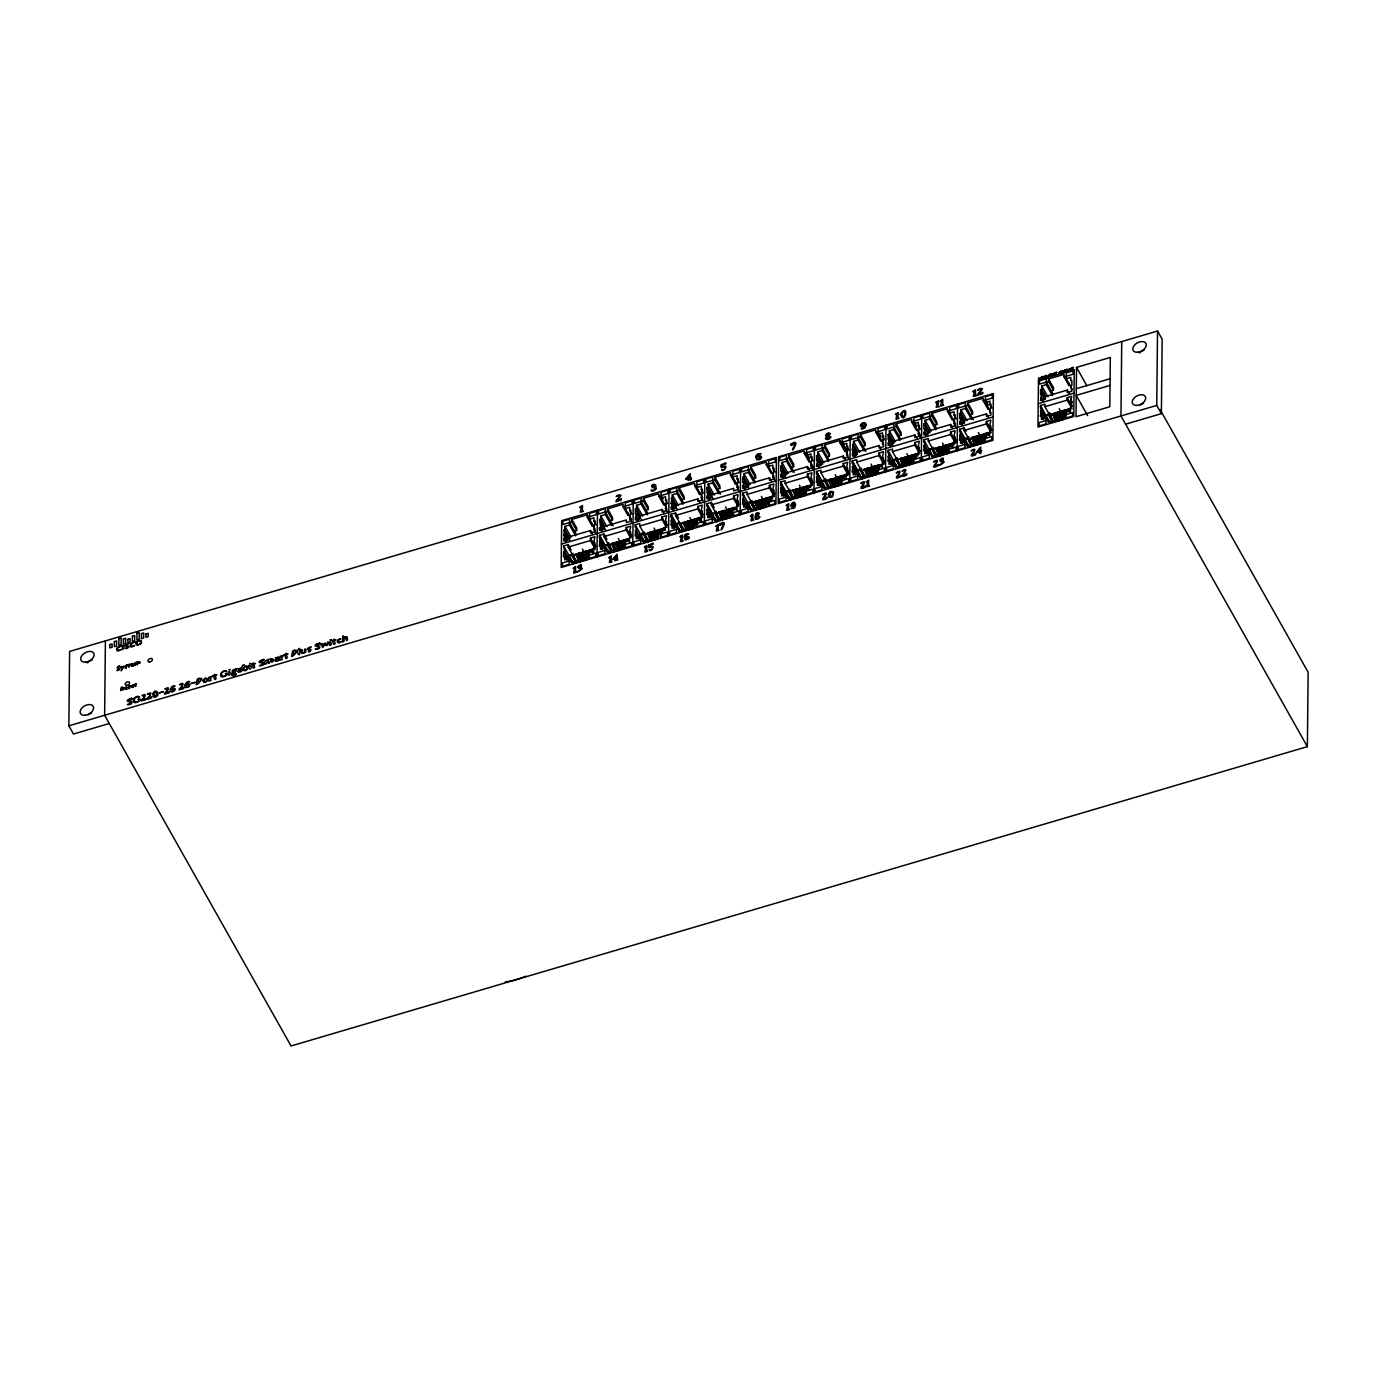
<?xml version="1.0" encoding="UTF-8"?>
<svg xmlns="http://www.w3.org/2000/svg" width="1377" height="1377" viewBox="0 0 1377 1377"><rect width="100%" height="100%" fill="white"/><g stroke="black" fill="none" stroke-linecap="round" stroke-linejoin="round"><path stroke-width="1.5" d="M574.45 531.212L576.688 530.558L571.799 521.883L571.816 519.37L587.308 514.809L590.251 520.024M576.688 530.558L576.722 528.045L571.816 519.37M594.623 528.2L589.511 519.146L589.563 513.294L596.327 511.315L596.293 514.654L587.273 517.322L592.179 525.997L594.434 525.325M602.988 544.173L599.443 537.891L600.561 537.564L599.356 546.256L600.475 545.912L600.441 549.268L604.951 547.926L604.899 553.778L598.134 555.774L598.169 552.435L607.188 549.767L609.15 553.244M610.235 520.678L612.49 520.024L607.584 511.332L607.601 508.836L623.092 504.275L623.058 506.77L627.964 515.463L630.218 514.791M612.49 520.024L612.507 517.511L607.601 508.836M631.423 519.473L625.296 508.612L625.347 502.76L632.112 500.763L632.077 504.102L623.058 506.77M646.415 537.667L639.737 526.031L639.754 523.518L635.245 524.844L635.227 527.357L636.346 527.012L635.141 535.705L636.26 535.378L636.226 538.717L640.735 537.391L640.684 543.244L633.919 545.24L633.954 541.884L642.973 539.233L644.935 542.693M646.02 510.127L648.274 509.473L643.369 500.798L643.386 498.285L658.877 493.723L658.86 496.236L663.748 504.929L666.003 504.24M648.274 509.473L648.292 506.977L643.386 498.285M666.193 507.115L661.08 498.061L661.149 492.226L667.897 490.229L667.862 493.568L658.86 496.236M681.804 499.593L684.059 498.939L679.154 490.264L679.171 487.751L694.679 483.189L694.645 485.702L699.533 494.377L701.788 493.706M684.059 498.939L684.076 496.443L679.171 487.751M701.977 496.581L696.865 487.527L696.934 481.675L703.699 479.695L703.647 483.034L694.645 485.702M714.267 507.648L711.324 502.433L706.814 503.758L706.797 506.271L707.916 505.944L706.711 514.637L707.83 514.292L707.795 517.649L712.305 516.306L712.253 522.158L705.489 524.155L705.523 520.816L714.543 518.148L714.508 520.661L729.999 516.1L730.017 513.587L739.036 510.936L739.001 514.292L732.237 516.272L732.306 510.419L736.815 509.094L736.85 505.755L737.986 505.428L738.038 500.402L736.902 500.746L738.898 504.275M717.589 489.059L719.844 488.405L714.938 479.712L714.956 477.217L730.464 472.655L730.43 475.151L735.318 483.843L737.573 483.172M719.844 488.405L719.861 485.892L714.956 477.217M738.778 487.854L732.65 476.993L732.719 471.141L739.483 469.144L739.449 472.5L730.43 475.151M755.715 509.473L747.091 494.412L747.109 491.899L742.599 493.224L742.582 495.737L743.7 495.393L742.496 504.085L743.614 503.758L743.58 507.097L748.09 505.772L748.038 511.624L741.274 513.621L741.308 510.265L750.327 507.614L750.293 510.11L765.784 505.548L765.801 503.053L774.821 500.402L774.786 503.741L768.022 505.738L768.091 499.885L772.6 498.56L772.635 495.221L773.771 494.877L773.822 489.868L772.686 490.195L774.683 493.741M753.374 478.525L755.629 477.853L750.723 469.178L750.758 466.665L766.249 462.104L766.214 464.617L771.103 473.309L773.358 472.638M755.629 477.853L755.646 475.358L750.758 466.665M773.547 475.495L768.452 466.459L768.504 460.607L775.268 458.61L775.234 461.949L766.214 464.617M792.945 498.56L788.436 490.556L785.045 492.398L780.621 484.532L781.74 484.205L780.535 492.88L781.654 492.553L781.62 495.892L786.129 494.567L786.078 500.419L779.313 502.416L779.348 499.076L788.367 496.408L790.329 499.885M791.414 467.319L793.668 466.665L788.763 457.973L788.797 455.477L804.288 450.899L804.254 453.412L809.142 462.104M793.668 466.665L793.686 464.152L788.797 455.477M813.618 467.922L806.492 455.253L806.543 449.401L813.308 447.405L813.273 450.744L804.254 453.412M846.511 468.455L847.698 462.276L843.189 463.601L848.094 472.277L848.06 474.79L825.804 481.348L820.916 472.655L820.933 470.159L816.441 471.485L816.406 473.998L817.525 473.654L816.32 482.346L817.439 482.019L817.404 485.358L821.914 484.033L821.862 489.885L815.098 491.882L815.132 488.525L824.152 485.857L824.117 488.37L839.609 483.809L839.626 481.313L848.645 478.662L848.611 482.002L841.846 483.998L841.915 478.146L846.425 476.821L846.459 473.464L847.595 473.137L847.647 468.128L846.511 468.455L848.507 472.001M827.198 456.768L829.453 456.114L824.548 447.439L824.582 444.926L840.073 440.365L842.035 443.842M829.453 456.114L829.47 453.618L824.582 444.926M847.371 453.756L842.276 444.702L842.328 438.867L849.093 436.87L849.058 440.21L840.039 442.878L844.927 451.553L847.182 450.881M883.845 464.256L861.589 470.814L856.701 462.121L856.735 459.608L852.225 460.951L852.191 463.447L853.327 463.12L852.105 471.812L853.224 471.485L853.189 474.824L857.699 473.499L857.647 479.334L850.883 481.33L850.917 477.991L859.937 475.323L861.899 478.8M862.983 446.234L865.238 445.58L860.35 436.888L860.367 434.392L875.858 429.831L875.824 432.344L880.712 441.019L882.967 440.347M865.238 445.58L865.255 443.067L860.367 434.392M883.156 443.222L878.061 434.168L878.113 428.316L884.877 426.336L884.843 429.676L875.824 432.344M898.217 461.519L892.485 451.587L892.52 449.074L888.01 450.399L887.976 452.913L889.112 452.585L887.89 461.278L889.026 460.934L888.974 464.29L893.484 462.947L893.432 468.8L886.668 470.796L886.702 467.457L895.721 464.789L897.684 468.266M898.768 435.7L901.023 435.046L896.134 426.354L896.152 423.858L911.643 419.279L911.608 421.792L916.497 430.485M897.081 413.634L895.997 419.245L899.061 418.333L898.045 418.298L898.131 412.498L895.377 414.546L897.064 413.651M901.023 435.046L901.04 432.533L896.152 423.858M920.989 436.302L913.846 423.634L913.898 417.782L920.662 415.785L920.628 419.124L911.608 421.792M934.553 425.149L936.808 424.495L931.919 415.82L931.936 413.307L947.428 408.745L947.393 411.258L952.282 419.951L954.536 419.262M936.808 424.495L936.825 421.999L931.936 413.307M937.341 401.791L936.24 407.385L939.303 406.49L938.305 406.439L938.391 400.638L935.62 402.704L937.307 401.791M954.726 422.137L949.631 413.083L949.682 407.248L956.447 405.251L956.413 408.59L947.393 411.258M966.034 431.466L964.089 428.006L959.58 429.331L959.545 431.827L960.681 431.5L959.459 440.192L960.595 439.865L960.561 443.205L965.07 441.879L965.002 447.732L958.237 449.711L958.289 446.372L967.291 443.704L969.253 447.181M970.337 414.615L972.592 413.961L967.704 405.286L967.721 402.772L983.212 398.211L983.178 400.724L988.084 409.399L990.321 408.728M972.592 413.961L972.61 411.448L967.721 402.772M990.511 411.603L985.416 402.549L985.467 396.696L992.232 394.717L992.197 398.056L983.178 400.724M1051.219 390.793L1053.474 390.139L1048.568 381.463L1048.586 378.95L1064.077 374.389L1064.042 376.902L1068.948 385.577L1068.982 383.081M1053.474 390.139L1053.491 387.643L1048.586 378.95M1072.408 389.588L1066.28 378.727L1066.332 372.892L1073.096 370.895L1073.062 374.234L1064.042 376.902M109.265 723.51L73.48 734.044L68.85 725.817L69.625 651.424L1157.523 331.031L1162.154 339.258L1161.379 413.651L1125.594 424.185M105.409 640.89L104.635 715.283L291.046 1045.969L1307.375 746.644L1308.15 672.269L1160.002 409.451M571.128 549.802L568.185 544.586L563.675 545.929L564.742 551.437L563.623 551.781L563.554 556.79L564.69 556.463L566.687 559.991M565.792 538.596L563.795 535.051L564.914 534.724L563.727 540.903L568.236 539.577L568.271 537.064L590.526 530.524L592.471 533.983M563.795 535.051L565 526.358L569.51 525.033L569.579 519.181L562.814 521.177L562.78 524.517L571.799 521.883M564.69 556.463L564.656 559.802L569.166 558.477L569.114 564.329L562.35 566.308L562.384 562.969L571.403 560.301L573.348 563.778M593.453 549.784L573.056 555.792L568.167 547.099L568.185 544.586M575.259 562.04L571.472 554.466L575.982 562.453M573.056 555.792L573.073 553.279L568.081 556.291L571.472 555.292M595.312 549.234L590.423 540.541L590.44 538.046L594.95 536.72L593.762 542.899L595.759 546.445M590.526 530.524L590.492 533.019L595.002 531.694L595.036 529.181L593.9 529.525L595.673 532.658M593.9 529.525L595.122 520.833L593.986 521.16L595.983 524.706M593.986 521.16L594.021 517.821L589.511 519.146M596.981 556.945L597.48 510.144M599.443 537.891L599.46 535.378L603.969 534.052L606.913 539.268M607.584 511.332L598.565 513.982L598.599 510.643L605.364 508.647L605.295 514.499L600.785 515.824L600.751 519.163L599.632 519.508L600.665 527.529L599.546 527.856L599.511 530.369L604.021 529.043L604.055 526.53L626.311 519.972L626.277 522.485L630.786 521.16L630.821 518.647L629.685 518.974L631.458 522.124M629.237 539.233L608.841 545.24L603.952 536.565L603.969 534.052M607.257 544.758L603.866 545.757L607.257 544.758L611.044 551.506M607.739 543.072L611.577 550.731M608.841 545.24L608.875 542.745M615.003 560.628L617.722 560.112L616.999 554.225L612.662 559.544L615.967 558.993L615.071 560.611M630.115 536.961L626.208 530.007L626.225 527.494L630.735 526.169L629.547 532.348L631.544 535.894M629.685 518.974L630.907 510.299L629.771 510.626L631.768 514.172M629.771 510.626L629.805 507.287L625.296 508.612M631.096 537.856L626.225 527.494M632.766 546.411L633.265 499.593M643.369 500.798L634.349 503.448L634.384 500.092L641.148 498.113L641.08 503.965L636.57 505.29L636.535 508.629L635.417 508.956L635.365 513.982L636.484 513.638L635.296 519.835L639.806 518.509L639.84 515.996L662.096 509.438L664.041 512.915M641.252 535.705L640.116 536.032L639.668 534.379L644.66 532.193L644.625 534.706L665.022 528.699M640.116 536.032L640.133 534.362M647.792 542.641L643.042 533.381L646.536 539.577M665.9 526.41L661.993 519.473L662.01 516.96L666.52 515.635L665.332 521.814L667.329 525.36M662.096 509.438L662.062 511.951L666.571 510.626L666.606 508.113L665.47 508.44L667.243 511.59M665.47 508.44L666.692 499.748L665.556 500.092L667.552 503.621M665.556 500.092L665.59 496.736L661.08 498.061M666.898 527.322L662.01 516.96M668.551 535.86L669.05 489.059M674.558 523.105L671.012 516.805L672.131 516.478L670.926 525.171L672.045 524.844L674.042 528.389M671.012 516.805L671.029 514.309L675.539 512.984L678.482 518.182M673.146 506.977L671.15 503.431L672.269 503.104L671.081 509.283L675.591 507.958L675.625 505.462L697.881 498.904L699.843 502.381M671.15 503.431L672.355 494.756L676.864 493.414L676.933 487.561L670.169 489.558L670.134 492.897L679.154 490.264M672.045 524.844L672.01 528.183L676.52 526.857L676.468 532.71L669.704 534.689L669.738 531.35L678.758 528.682L680.72 532.159M700.807 518.165L680.41 524.172L675.522 515.48L675.539 512.984M682.631 530.42L678.827 522.847L683.336 530.833M679.309 521.986L675.436 524.671L678.827 523.673M680.41 524.172L684.472 530.506M688.139 480.177L691.151 479.575L690.221 479.523L691.495 477.819L690.29 477.664L690.325 473.705L685.539 479.162L689.188 478.507L688.207 480.16M702.666 517.614L697.778 508.922L697.795 506.426L702.304 505.101L701.117 511.28L703.113 514.826M697.881 498.904L697.846 501.4L702.356 500.075L702.39 497.579L701.254 497.906L703.027 501.056M701.254 497.906L702.477 489.214L701.341 489.541L703.337 493.086M701.341 489.541L701.375 486.201L696.865 487.527M702.683 516.771L697.795 506.426M704.353 525.325L704.835 478.525M714.938 479.712L705.919 482.363L705.971 479.024L712.718 477.027L712.649 482.879L708.157 484.205L708.122 487.544L706.986 487.888L706.935 492.897L708.053 492.57L706.866 498.749L711.375 497.424L711.41 494.911L733.666 488.353L733.631 490.866L738.141 489.541L738.175 487.028L737.039 487.372L738.812 490.505M736.592 507.614L716.195 513.621L711.307 504.946L711.324 502.433M714.611 513.139L711.22 514.137L714.611 513.139L718.415 519.886M715.093 511.452L717.004 515.704M716.195 513.621L716.229 511.125M737.47 505.342L733.562 498.388L733.58 495.875L738.089 494.55L736.902 500.746M737.039 487.372L738.261 478.68L737.125 479.007L739.122 482.552M737.125 479.007L737.16 475.667L732.65 476.993M738.468 506.237L733.58 495.875M740.137 514.791L740.619 467.973M750.723 469.178L741.721 471.829L741.755 468.473L748.503 466.493L748.451 472.345L743.941 473.671L743.907 477.01L742.771 477.337L742.719 482.363L743.855 482.036L742.651 488.215L747.16 486.89L747.195 484.377L769.45 477.819L771.413 481.296M748.606 504.085L747.47 504.412L747.487 502.743M754.2 509.335L750.396 501.762L754.906 509.765M755.68 510.282L750.878 500.918L752.014 500.574L751.98 503.087L772.377 497.08M769.364 485.341L774.27 494.033L774.235 496.529L769.347 487.854L769.364 485.341L773.874 484.015L772.686 490.195M769.45 477.819L769.416 480.332L773.926 479.007L773.96 476.494L772.824 476.821L774.597 479.971M772.824 476.821L774.046 468.128L772.91 468.473L774.924 472.018M772.91 468.473L772.945 465.116L768.452 466.459M780.621 484.532L780.639 482.019L785.148 480.693L785.131 483.207L790.863 493.138M788.763 457.973L779.761 460.624L779.795 457.284L786.542 455.288L786.491 461.14L781.981 462.465L781.947 465.805L780.811 466.149L780.759 471.158L781.895 470.831L780.707 477.01L785.2 475.685L785.234 473.172L807.49 466.614L809.452 470.091M785.045 492.398L790.054 489.386M794.081 498.233L790.037 491.055L785.527 491.537M790.037 491.055L812.275 485.324M811.294 483.602L807.387 476.649L807.404 474.136L811.914 472.81L810.726 478.989L812.723 482.535M807.49 466.614L807.456 469.127L811.965 467.801L812 465.288L810.864 465.615L812.637 468.765M810.864 465.615L812.086 456.923L810.95 457.267L812.964 460.813M810.95 457.267L811.001 453.928L806.492 455.253M812.292 484.497L807.404 474.136M813.962 493.035L814.444 446.234M824.548 447.439L815.545 450.09L815.58 446.733L822.344 444.754L822.276 450.606L817.766 451.931L817.731 455.271L816.595 455.598L816.544 460.624L817.68 460.279L816.492 466.476L821.002 465.133L821.019 462.638L843.275 456.08L845.237 459.557M828.025 487.596L824.221 480.022L828.73 488.009M828.541 486.838L824.703 480.005L825.839 478.835M825.804 481.348L829.866 487.682M848.06 474.79L843.172 466.115L843.189 463.601M843.275 456.08L843.24 458.593L847.75 457.25L847.784 454.754L846.648 455.081L848.421 458.231M846.648 455.081L847.871 446.389L846.752 446.716L848.748 450.262M846.752 446.716L846.786 443.377L842.276 444.702M849.747 482.501L850.229 435.7M855.324 455.391L852.329 450.072L853.465 449.745L852.277 455.925L856.787 454.599L856.804 452.086L879.06 445.546L881.022 449.005M852.329 450.072L853.551 441.38L858.06 440.055L858.129 434.203L851.365 436.199L851.33 439.538L860.35 436.888M863.809 477.062L860.005 469.488L864.515 477.475M861.589 470.814L860.47 470.297M882.881 462.517L878.956 455.563L878.991 453.067L883.483 451.725L882.296 457.921L884.292 461.467M879.06 445.546L879.042 448.041L883.535 446.716L883.569 444.203L882.45 444.547L883.655 435.855L882.537 436.182L884.533 439.728M882.537 436.182L882.571 432.843L878.061 434.168M878.991 453.067L883.862 463.412L884.981 463.085M885.531 471.967L886.013 425.166M896.134 426.354L887.115 429.004L887.149 425.665L893.914 423.668L893.845 429.521L889.335 430.846L889.301 434.185L888.165 434.53L888.113 439.538L889.249 439.211L888.062 445.391L892.571 444.065L892.589 441.552L914.844 434.994L916.807 438.471M892.416 460.779L897.408 457.766M901.436 466.614L897.391 459.436L892.898 459.918M899.594 466.528L895.807 458.937L900.3 466.941M897.391 459.436L919.629 453.722M918.666 451.983L914.741 445.029L914.776 442.516L919.285 441.191L918.08 447.37L920.094 450.916M914.844 434.994L914.827 437.507L919.337 436.182L919.354 433.669L918.235 433.996L920.008 437.146M918.235 433.996L919.44 425.321L918.321 425.648L920.318 429.194M918.321 425.648L918.356 422.309L913.846 423.634M919.647 452.878L914.776 442.516M921.316 461.433L921.798 414.615M935.93 454.41L928.27 441.036L928.305 438.54L923.795 439.865L923.76 442.378L924.896 442.034L923.674 450.727L924.81 450.399L926.807 453.945M931.919 415.82L922.9 418.47L922.934 415.114L929.699 413.134L929.63 418.987L925.12 420.312L925.086 423.651L923.95 423.978L923.898 429.004L925.034 428.66L923.847 434.857L928.356 433.514L928.373 431.018L950.629 424.46L952.591 427.937M924.81 450.399L924.776 453.739L929.268 452.413L929.217 458.266L922.452 460.262L922.487 456.906L931.506 454.255L931.472 456.751L946.98 452.19L946.997 449.694L956.017 447.043L955.965 450.382L949.218 452.379L949.287 446.527L953.779 445.201L953.813 441.845L954.949 441.518L955.001 436.509L953.882 436.836L955.879 440.382M935.379 455.976L931.592 448.403L936.102 456.407M935.912 455.219L932.057 448.386L933.193 447.215M937.221 456.062L933.176 448.885L955.431 443.17L950.526 434.495L950.56 431.982L955.07 430.657L953.882 436.836M950.629 424.46L950.612 426.973L955.122 425.648L955.139 423.135L954.02 423.462L955.793 426.612M954.02 423.462L955.225 414.77L954.106 415.114L956.103 418.642M954.106 415.114L954.141 411.757L949.631 413.083M950.56 431.982L955.431 442.344L956.567 442M957.101 450.881L957.583 404.081M967.704 405.286L958.685 407.919L958.719 404.58L965.484 402.583L965.415 408.435L960.905 409.761L960.871 413.117L959.735 413.444L959.683 418.453L960.819 418.126L959.631 424.305L964.141 422.98L964.158 420.467L986.414 413.926L988.376 417.386M991.664 429.848L989.667 426.302L990.855 420.123L986.345 421.448L986.311 423.944L991.216 432.636L968.96 439.194L964.055 430.502L964.089 428.006M971.164 445.442L967.377 437.869L963.986 438.867M967.842 437.852L968.978 436.681M968.96 439.194L967.842 438.678M986.414 413.926L986.397 416.422L990.906 415.097L990.924 412.601L989.805 412.928L991.01 404.236L989.891 404.563L991.888 408.108M989.891 404.563L989.925 401.223L985.416 402.549M1051.615 418.333L1044.936 406.68L1044.954 404.184L1040.444 405.509L1040.427 408.022L1041.546 407.678L1040.341 416.37L1041.46 416.043L1043.456 419.589M1048.568 381.463L1039.549 384.114L1039.583 380.758L1046.348 378.778L1046.279 384.631L1041.769 385.956L1041.735 389.295L1040.616 389.622L1040.564 394.648L1041.683 394.304L1040.496 400.5L1045.005 399.158L1045.04 396.662L1067.295 390.104L1069.241 393.581M1041.46 416.043L1041.425 419.383L1045.935 418.057L1045.883 423.909L1039.119 425.906L1039.153 422.55L1048.172 419.882L1050.117 423.359M1052.028 421.62L1048.241 414.047L1052.751 422.05M1051.598 419.159L1048.723 413.203L1049.842 412.859L1049.825 415.372L1070.222 409.365M1072.081 408.814L1067.192 400.139L1067.209 397.626L1071.719 396.301L1070.531 402.48L1071.65 402.153L1071.599 407.162L1070.48 407.489L1070.445 410.845L1065.936 412.171L1065.867 418.023L1072.631 416.026L1072.666 412.687L1063.646 415.338L1063.629 417.833L1048.138 422.395L1048.172 419.882M1067.295 390.104L1067.261 392.617L1071.771 391.275L1070.704 385.767L1071.84 385.44L1071.891 380.413L1070.755 380.74L1070.79 377.401L1066.28 378.727M1076.521 367.384L1076.005 416.697L1109.81 406.749L1110.327 357.435L1076.521 367.384L1086.918 385.818M1121.739 341.565L1120.964 415.957L1307.375 746.644M1161.379 413.651L1156.749 405.423L1157.523 331.031M571.403 560.301L571.369 562.814L586.86 558.253L586.877 555.74L595.897 553.106L595.862 556.446L589.098 558.442L589.167 552.573L593.676 551.248L593.711 547.908L594.83 547.581L594.881 542.555L593.762 542.899M587.273 517.322L587.308 514.809M592.179 525.997L592.213 523.484M607.188 549.767L607.154 552.28L622.645 547.719L622.662 545.206L631.682 542.555L631.647 545.894L624.883 547.891L624.951 542.039L629.461 540.713L629.496 537.374L630.614 537.047L630.666 532.021L629.547 532.348M627.964 515.463L627.998 512.95M642.973 539.233L642.939 541.729L658.43 537.168L658.447 534.672L667.466 532.021L667.432 535.36L660.667 537.357L660.736 531.505L665.246 530.179L665.28 526.823L666.399 526.496L666.468 521.487L665.332 521.814M678.758 528.682L678.723 531.195L694.215 526.634L694.232 524.121L703.251 521.487L703.217 524.826L696.452 526.823L696.521 520.971L701.031 519.628L701.065 516.289L702.201 515.962L702.253 510.953L701.117 511.28M699.533 494.377L699.568 491.864M735.318 483.843L735.352 481.33M788.367 496.408L788.332 498.922L803.824 494.343L803.841 491.847L812.86 489.196L812.826 492.536L806.061 494.532L806.13 488.68L810.64 487.355L810.674 484.015L811.81 483.671L811.862 478.662L810.726 478.989M840.039 442.878L840.073 440.365M859.937 475.323L859.902 477.836L875.393 473.275L875.428 470.762L884.43 468.128L884.395 471.468L877.631 473.447L877.7 467.595L882.209 466.269L882.244 462.93L883.38 462.603L883.432 457.577L882.296 457.921M895.721 464.789L895.687 467.302L911.178 462.741L911.213 460.228L920.215 457.577L920.18 460.916L913.433 462.913L913.485 457.061L917.994 455.735L918.029 452.396L919.165 452.052L919.216 447.043L918.08 447.37M967.291 443.704L967.256 446.217L982.765 441.656L982.782 439.143L991.801 436.509L991.767 439.848L985.003 441.845L985.071 435.993L989.581 434.65L989.615 431.311L990.734 430.984L990.786 425.958L989.667 426.302M1056.52 372.496C1056.159 377.091 1055.075 370.568 1056.847 372.392M1073.148 367.59C1072.425 372.186 1072.046 365.628 1073.458 367.504M578.082 553.674L579.166 553.347L578.082 553.674L581.283 561.523M582.54 552.349L583.624 552.039L582.54 552.349L585.741 560.215M584.777 551.695L585.845 551.385L584.777 551.695L587.17 557.668M588.599 555.138L586.998 551.041L588.082 550.714L586.981 551.368M591.456 549.733L592.54 549.406L591.456 549.733L593.057 553.502M611.629 543.777L612.713 543.467L611.629 543.777L614.83 551.643M616.087 542.469L617.171 542.159L616.087 542.469L619.306 550.335M620.562 541.161L621.629 540.834L620.562 541.161L622.955 547.134M627.241 539.182L628.308 539.199M650.632 541.109L647.414 533.243L648.498 532.933L647.414 533.57M649.651 532.589L650.736 532.262L649.651 532.589L652.044 538.562M655.091 539.801L651.889 531.935L652.956 531.608L651.872 532.262M654.109 531.281L655.194 530.954L654.109 531.281L657.311 539.13M660.168 534.052L658.567 529.956L659.652 529.646L661.253 533.742M659.652 529.646L658.567 530.283M661.889 528.992L660.788 529.629L662.406 533.071M688.638 529.904L685.436 522.055L686.521 521.728L689.722 529.594M686.521 521.728L685.419 522.365M690.875 529.25L687.674 521.384L688.741 521.074L691.96 528.94M688.741 521.074L687.657 521.711M693.096 528.596L689.894 520.73L690.979 520.42L694.197 527.959M694.18 528.286L690.979 520.42M694.524 526.048L692.132 520.076L693.216 519.766L695.609 525.412M695.609 525.739L693.216 519.766M697.037 523.191L695.437 519.112L694.352 519.422L695.97 523.191M701.495 521.883L699.895 517.786L698.81 518.113L700.428 521.883M722.202 520.024L719.001 512.158L720.068 511.848L722.477 517.494M722.477 517.821L720.068 511.848M724.422 519.37L721.221 511.504L724.44 519.043M725.507 519.06L722.305 511.194L725.507 518.733M726.66 518.716L723.459 510.85L724.526 510.54L727.745 518.062M727.745 518.406L724.526 510.54M728.089 516.168L725.679 510.196L728.898 517.735M730.309 515.514L727.917 509.542L729.001 509.215L731.411 514.878M731.394 515.205L729.001 509.215M732.547 514.86L730.137 508.888L732.547 514.533M734.595 507.562L735.679 507.579M759.071 509.18L755.853 501.314L754.785 501.624L757.987 509.163M760.207 508.836L757.006 500.97L758.09 500.66L761.309 508.182M760.483 506.633L758.09 500.66M763.529 507.855L760.328 499.989L759.243 500.316L762.445 507.855M764.665 507.528L761.464 499.662L762.548 499.335L765.767 506.874M764.958 505.325L762.548 499.335M765.922 498.336L767.006 498.026L765.922 498.336L768.332 503.999M770.397 497.028L771.464 496.718L770.397 497.028L771.981 501.125M792.825 490.419L793.892 490.109L792.825 490.419L796.026 498.285M795.045 489.764L796.13 489.455L795.045 489.764L798.247 497.631M799.503 488.456L800.588 488.129L799.503 488.456L801.913 494.429M804.943 495.668L801.741 487.802L802.825 487.475L801.724 488.112M803.961 487.148L805.046 486.821L803.961 487.148L806.371 493.121M807.8 490.246L806.199 486.477L807.283 486.167L806.182 486.804M830.83 479.23L831.915 478.903L830.83 479.23L834.032 487.097M835.288 477.922L836.373 477.595L835.288 477.922L838.507 485.771M839.746 476.597L840.831 476.287L839.746 476.597L841.347 480.693M843.068 475.633L841.967 476.27L843.068 475.633L844.669 479.385M845.289 474.962L844.204 475.616L845.805 479.385M864.395 469.35L865.479 469.023L864.395 469.35L867.596 477.217M869.816 476.545L866.615 468.696L867.699 468.369L866.615 469.006M868.853 468.025L869.937 467.715L868.853 468.025L872.054 475.891M874.292 475.237L871.073 467.371L874.292 474.91M876.512 474.583L873.311 466.717L874.395 466.407L876.788 472.38M874.395 466.407L873.293 467.044M877.941 472.036L875.548 466.063L877.941 471.709M878.216 469.832L876.615 465.736L878.233 469.505M877.769 465.736L878.853 465.082L877.769 465.736L879.369 469.505M880.006 464.755L881.073 464.755M903.381 466.665L900.179 458.799L901.264 458.489L904.465 466.355M901.264 458.489L900.162 459.126M905.618 466.011L902.4 458.145L903.484 457.835L906.703 465.374M905.894 463.808L903.484 457.835M908.923 465.03L905.722 457.181L908.923 464.703M909.268 462.81L906.875 456.837L907.942 456.51L911.161 464.049M910.352 462.5L907.942 456.51M912.572 461.846L910.18 455.856L909.095 456.183L912.314 463.722M913.726 461.502L911.333 455.529L912.4 455.202L914.018 458.971M914.001 459.298L912.4 455.202M916.239 458.644L914.638 454.548L913.553 454.858L915.154 458.627M938.357 454.238L935.964 448.265L939.166 455.804M941.403 455.477L938.185 447.611L939.269 447.284L942.488 454.823M942.47 455.15L939.269 447.284M942.815 452.93L940.422 446.957L943.641 454.496M945.861 454.152L942.66 446.303L943.727 445.976L946.946 453.515M946.946 453.842L943.727 445.976M947.29 451.622L944.88 445.632L945.965 445.322L948.374 450.967M948.357 451.295L945.965 445.322M947.118 444.978L948.185 444.668L947.118 444.978L948.701 449.074M950.423 444.014L949.338 444.651L950.423 444.014L952.023 447.783M952.66 443.342L951.559 443.996M974.95 445.597L971.749 437.731L972.833 437.404L976.035 444.943M975.226 443.394L972.833 437.404M977.188 444.926L973.987 437.077L977.188 444.599M976.207 436.406L977.291 436.096L976.207 436.406L979.408 444.272M980.665 435.098L981.749 434.788L980.665 435.098L983.866 442.964M985.123 433.789L986.207 433.462L985.123 433.789L986.724 437.886M987.361 433.135L988.428 433.135M1055.023 419.882L1052.613 413.909L1055.832 421.448M1058.052 421.121L1054.851 413.255L1055.935 412.928L1059.137 420.467M1059.137 420.794L1055.935 412.928M1059.481 418.574L1057.071 412.601L1058.156 412.274L1061.374 419.813M1061.357 420.14L1058.156 412.274M1063.595 419.486L1060.393 411.62L1059.309 411.947L1062.528 419.469M1061.547 411.275L1062.614 410.966L1061.547 411.275L1063.939 417.265M1063.767 410.621L1064.851 410.312L1063.767 410.621L1065.368 414.718M1068.225 409.313L1069.309 408.986L1068.225 409.313L1069.843 413.083M1066.831 369.294C1063.922 373.391 1068.294 370.602 1070.29 369.656C1069.275 366.196 1068.552 373.219 1066.917 369.277M236.276 674.541C236.483 671.305 229.219 674.902 235.846 671.305A2.031 1.291 -29.4 0 0 236.121 670.169A1.893 1.205 -29.4 0 0 235.605 669.652L237.137 668.637L233.935 669.652A2.547 1.601 -29.4 0 0 232.369 670.547C232.713 672.785 229.649 676.468 234.038 675.814C240.269 671.374 226.964 676.899 235.45 674.85M1069.275 370.516L1069.895 369.69L1068.879 369.759M1068.879 369.638L1069.705 368.795L1069.137 370.551M1076.298 388.693L1110.103 378.744M561.455 544.087L776.163 480.848M778.418 480.177L993.127 416.938M1038.224 403.668L1074.008 393.133M1110.034 385.422L1076.229 395.388L1087.658 415.665M568.167 547.099L590.423 540.541M603.952 536.565L626.208 530.007M639.737 526.031L661.993 519.473M675.522 515.48L697.778 508.922M711.307 504.946L733.562 498.388M747.091 494.412L769.347 487.854M785.131 483.207L807.387 476.649M820.916 472.655L843.172 466.115M856.701 462.121L878.956 455.563M892.485 451.587L914.741 445.029M928.27 441.036L950.526 434.495M964.055 430.502L986.311 423.944M1044.936 406.68L1067.192 400.139M812.31 482.828L813.428 482.501M848.094 472.277L849.213 471.95M861.623 468.3L856.632 470.469M883.879 461.743L884.998 461.415M919.664 451.208L920.783 450.881M955.449 440.674L956.585 440.33M992.369 429.796L991.233 430.123L986.345 421.448M750.878 501.744L747.022 502.76L747.487 503.586M820.847 481.021L824.703 480.005M928.201 449.401L932.057 448.386M1048.706 414.029L1044.85 415.871L1048.241 414.873M639.651 535.205L643.042 534.224M750.396 502.605L747.005 503.586L747.47 504.412M820.83 481.847L824.221 480.848M856.632 471.313L860.005 470.314M893.535 460.434L895.79 459.78M929.32 449.9L931.575 449.246M965.105 439.366L967.36 438.695M571.937 555.275L593.298 548.993M607.722 544.741L608.841 544.414L612.885 551.592M610.872 543.812L616.948 542.022M620.993 540.834L627.051 539.044M648.687 532.675L664.867 527.907M679.291 523.656L700.652 517.373M715.076 513.122L716.212 512.795L720.257 519.972M718.226 512.192L724.302 510.402M728.347 509.215L734.423 507.425M750.861 502.588L772.222 496.288M792.05 490.453L808.247 485.685M824.685 480.848L831.88 478.731M835.942 477.526L846.046 474.549M848.077 473.963L849.196 473.619M863.62 469.368L879.817 464.617M899.422 458.834L917.616 453.481M932.057 449.229L939.252 447.112M943.297 445.907L953.4 442.929M970.992 437.766L987.171 432.998M1048.706 414.873L1070.067 408.573M581.387 553.02L580.302 553.33L583.521 560.542M619.392 541.815L618.307 542.142L621.543 549.354M623.85 540.507L622.783 540.817L625.192 546.48M656.33 530.937L657.414 530.627M684.283 522.709L683.199 523.036L686.417 530.248M689.894 521.057L690.961 520.747M692.115 520.403L693.199 520.076M695.419 519.422L694.352 519.749L695.953 523.518M698.81 518.423L699.895 518.113M718.983 512.485L720.068 512.175M721.221 511.831L722.288 511.521M723.441 511.177L724.526 510.85M725.679 510.523L726.746 510.196L729.965 517.735M727.899 509.869L728.984 509.542M730.137 509.197L731.221 508.888L733.631 514.55M755.853 501.624L754.768 501.951L757.987 509.49M757.006 501.297L758.073 500.97M760.311 500.316L759.226 500.643L762.445 508.182M761.464 499.971L762.548 499.662M763.684 499.317L764.769 499.008L766.369 502.777M797.266 489.437L798.367 488.783L801.569 496.649M834.135 478.576L833.051 478.886L836.269 486.098M838.593 477.268L837.509 477.578L840.745 484.79M871.073 467.698L872.157 467.371M875.531 466.39L876.615 466.063M902.4 458.472L903.484 458.145M905.705 457.491L904.62 457.818L907.839 465.357M906.858 457.164L907.942 456.837M910.163 456.183L909.078 456.51L912.297 464.049M911.316 455.839L912.4 455.529M913.553 455.185L914.621 454.875M935.947 448.592L937.031 448.265L940.25 455.804M938.185 447.938L939.269 447.611M940.405 447.284L941.489 446.957L944.708 454.496M942.643 446.613L943.727 446.303M944.88 445.959L945.947 445.649M971.732 438.058L972.816 437.731M973.969 437.387L975.054 437.077L978.255 444.616M1052.613 414.236L1053.698 413.909L1056.899 421.448M1054.834 413.582L1055.918 413.255M1057.071 412.911L1058.156 412.601M1060.376 411.947L1059.292 412.257L1062.51 419.796M785.51 493.207L786.646 492.88M821.294 482.673L822.43 482.346M857.079 472.139L858.215 471.812M892.881 461.588L894 461.261M928.666 451.054L929.785 450.727M964.451 440.52L965.57 440.192M1045.315 416.697L1046.451 416.37M68.85 725.817L1156.749 405.423M121.589 689.171C125.668 692.27 123.138 684.799 121.073 687.691C119.076 696.056 124.911 683.474 121.589 688.999M1070.566 399.141L1072.339 402.291M1067.209 397.626L1072.098 406.318M1046.313 382.118L1053.147 394.218M1046.279 384.631L1052.407 395.474M1041.769 385.956L1047.897 396.817M1041.735 389.295L1045.728 396.387M1040.616 389.622L1045.608 398.487M1041.683 394.304L1044.678 399.623M1041.649 397.66L1043.422 400.793M1040.53 397.987L1042.303 401.137M1049.825 414.529L1053.87 421.706M1040.444 405.509L1049.481 421.741M1041.305 409.589L1043.973 414.305M1041.511 411.034L1046.503 419.882M1040.392 411.362L1044.386 418.453M985.433 400.053L988.376 405.251M965.449 405.94L973.229 419.761M965.415 408.435L971.542 419.296M960.905 409.761L967.033 420.622M960.871 413.117L964.864 420.192M959.735 413.444L964.743 422.309M960.819 418.126L963.814 423.445M960.785 421.465L962.557 424.615M959.649 421.81L961.421 424.942M968.96 438.351L973.005 445.528M969.769 441.26L971.697 444.668M967.377 437.869L971.887 445.855M959.58 429.331L964.795 438.592M960.681 431.5L969.615 447.353M965.07 441.879L968.117 447.301M960.647 434.839L965.638 443.704M959.511 435.184L963.504 442.258M960.595 439.865L962.592 443.411M929.664 416.474L936.48 428.574M929.63 418.987L935.74 429.848M925.12 420.312L931.248 431.173M925.086 423.651L930.077 432.516M923.95 423.978L928.959 432.843M925.034 428.66L928.029 433.979M925 432.017L926.773 435.149M923.864 432.344L925.637 435.493M913.863 421.121L916.807 426.336M923.795 439.865L932.814 456.097M924.862 445.391L929.854 454.238M923.726 445.718L928.718 454.582M893.88 427.008L900.696 439.125M893.845 429.521L899.956 440.382M889.335 430.846L895.446 441.707M889.301 434.185L894.293 443.05M888.165 434.53L893.157 443.377M889.249 439.211L893.243 446.286M889.215 442.551L890.988 445.7M888.079 442.878L889.852 446.028M878.078 431.655L881.022 436.87M888.01 450.399L897.029 466.648M893.484 462.947L896.547 468.387M889.077 455.925L895.067 466.562M887.941 456.252L892.933 465.116M889.026 460.934L891.022 464.479M858.095 437.542L865.875 451.381M858.06 440.055L864.171 450.916M853.551 441.38L859.661 452.241M853.516 444.737L857.51 451.811M852.38 445.064L857.372 453.928M853.465 449.745L856.46 455.064M853.43 453.085L855.203 456.235M852.294 453.429L854.067 456.562M861.606 469.97L865.651 477.148M862.415 472.879L864.326 476.287M842.294 442.206L846.201 449.143M852.225 460.951L857.441 470.211M853.327 463.12L862.26 478.972M857.699 473.499L860.763 478.921M853.292 466.459L858.284 475.323M852.156 466.786L856.15 473.877M853.224 471.485L855.237 475.013M822.31 448.093L829.126 460.193M822.276 450.606L828.386 461.45M817.766 451.931L823.876 462.792M817.731 455.271L822.723 464.135M816.595 455.598L821.587 464.462M817.68 460.279L820.675 465.598M817.645 463.636L819.418 466.769M816.509 463.963L818.282 467.113M824.703 479.179L828.575 486.029M806.509 452.74L809.435 457.956M816.441 471.485L821.656 480.745M817.525 473.654L825.46 487.716M821.914 484.033L823.962 487.647M817.49 477.01L823.498 487.63M816.372 477.337L821.363 486.184M817.439 482.019L819.435 485.565M786.508 458.627L794.305 472.449M786.491 461.14L792.601 472.001M781.981 462.465L788.092 473.327M781.947 465.805L786.938 474.669M780.811 466.149L785.802 474.996M781.895 470.831L785.888 477.905M781.861 474.17L783.633 477.32M780.725 474.497L782.497 477.647M788.436 491.4L792.24 498.147M780.639 482.019L790.691 500.058M786.129 494.567L789.193 500.006M781.706 487.544L787.713 498.164M780.587 487.871L785.578 496.736M781.654 492.553L783.651 496.099M748.468 469.832L755.302 481.95M748.451 472.345L754.562 483.207M743.941 473.671L750.052 484.532M743.907 477.01L748.899 485.874M742.771 477.337L748.761 487.974M743.855 482.036L746.85 487.338M743.804 485.375L745.577 488.508M742.685 485.702L744.458 488.852M751.997 502.261L756.042 509.421M742.599 493.224L751.635 509.473M748.09 505.772L750.379 509.559M743.666 498.749L749.673 509.37M742.547 499.076L747.539 507.941M743.614 503.758L745.611 507.304M712.684 480.366L720.481 494.188M712.649 482.879L718.777 493.741M708.157 484.205L714.267 495.066M708.122 487.544L712.116 494.636M706.986 487.888L712.976 498.508M708.053 492.57L711.066 497.889M708.019 495.909L709.792 499.059M706.9 496.236L708.673 499.386M714.611 512.296L719.121 520.299M706.814 503.758L712.047 513.036M707.916 505.944L716.866 521.797M712.305 516.306L714.353 519.938M707.881 509.283L711.875 516.375M706.762 509.61L710.756 516.702M707.83 514.292L709.826 517.838M676.899 490.918L683.732 503.018M676.864 493.414L682.992 504.275M672.355 494.756L678.482 505.6M672.32 498.095L676.331 505.187M671.201 498.422L677.191 509.06M672.269 503.104L675.264 508.423M672.234 506.443L674.007 509.593M671.115 506.788L672.888 509.92M681.236 525.412L684.145 530.558M680.272 524.534L684.111 531.367M661.115 495.565L663.06 499.042M671.029 514.309L680.066 530.541M676.864 527.202L678.792 530.627M672.096 519.817L677.088 528.682M670.978 520.162L674.971 527.236M641.114 501.452L647.947 513.552M641.08 503.965L647.207 514.826M636.57 505.29L642.698 516.151M636.535 508.629L640.529 515.721M635.417 508.956L641.407 519.594M636.484 513.638L639.479 518.957M636.449 516.995L638.222 520.127M635.331 517.322L637.103 520.472M648.687 541.041L644.643 533.88L640.133 535.205L639.668 534.379M643.524 533.364L646.398 538.493M635.245 524.844L644.281 541.092M640.735 537.391L642.784 541.006M636.312 530.369L642.302 540.989M635.193 530.696L640.185 539.56M636.26 535.378L638.257 538.923M605.329 511.986L613.126 525.807M605.295 514.499L611.422 525.36M600.785 515.824L606.913 526.685M600.751 519.163L604.744 526.255M599.632 519.508L605.622 530.128M600.699 524.189L603.694 529.508M600.665 527.529L602.438 530.679M599.546 527.856L601.319 531.006M608.703 544.776L611.595 549.922M607.257 543.915L611.767 551.919M599.46 535.378L604.692 544.655M600.561 537.564L609.512 553.416M604.951 547.926L606.982 551.557M600.527 540.903L604.52 547.994M599.408 541.23L603.401 548.321M600.475 545.912L602.472 549.457M590.44 538.046L595.329 546.721M569.544 522.537L576.378 534.637M569.51 525.033L575.638 535.894M565 526.358L571.128 537.219M564.966 529.715L569.958 538.562M563.847 530.042L569.837 540.679M564.914 534.724L567.909 540.042M564.88 538.063L566.653 541.213M563.761 538.407L565.534 541.54M573.056 554.948L577.101 562.126M572.901 556.153L576.756 562.969M563.675 545.929L572.712 562.16M569.51 558.821L571.438 562.246M564.742 551.437L569.734 560.301M563.623 551.781L568.615 560.628M1059.24 408.694L1060.944 412.102M978.376 432.498L980.08 435.907M942.591 443.05L944.295 446.458M906.806 453.584L908.51 456.992M871.021 464.118L872.725 467.526M835.237 474.669L836.941 478.077M799.452 485.203L801.156 488.611M761.412 496.408L763.116 499.817M725.61 506.943L727.331 510.351M689.825 517.477L691.547 520.885M654.041 528.028L655.762 531.436M618.256 538.562L619.96 541.97M582.471 549.096L584.175 552.504M1069.309 408.986L1070.91 413.083M1064.851 410.312L1066.452 414.081M1064.834 410.639L1066.452 414.408M1062.614 410.966L1065.023 416.611M1062.614 411.293L1065.023 416.938M1060.393 411.62L1063.595 419.159M1057.071 412.601L1060.29 420.14M1054.851 413.255L1058.052 420.794M1053.698 413.599L1056.916 421.121M988.445 432.808L990.046 436.578M985.571 438.213C983.574 430.846 981.612 435.82 985.295 440.416M981.749 434.788L984.142 440.76M979.512 435.442L982.73 442.981M982.73 443.308L979.512 435.769L978.445 435.752L981.646 443.618M977.291 436.096L980.493 443.635M977.274 436.423L979.684 442.069M975.054 436.75L978.272 444.289M971.749 437.731L974.968 445.27M951.576 443.669L953.177 447.766M948.185 444.668L949.803 448.437M948.185 444.995L949.786 448.764M944.88 445.632L948.099 453.171M942.66 446.303L945.861 453.825M941.507 446.63L944.708 454.169M938.185 447.611L941.403 455.15M937.048 447.955L940.25 455.477M914.638 454.548L916.239 458.317M911.333 455.529L913.743 461.175M910.18 455.856L912.59 461.519M906.875 456.837L909.268 462.483M904.637 457.491L907.856 465.03M902.4 458.145L905.618 465.684M900.179 458.799L903.381 466.338M881.073 464.428L882.691 468.197M877.769 465.409L879.369 469.178M873.311 466.717L876.529 474.256M872.157 467.061L875.359 474.927M869.937 467.715L873.138 475.254M867.699 468.369L870.901 476.235M865.479 469.023L868.68 476.562M844.221 475.289L845.822 479.058M840.831 476.597L842.431 480.384M838.61 476.941L841.003 482.914M836.373 477.595L839.574 485.461M834.152 478.249L837.354 486.115M831.915 478.903L835.116 486.769M832.896 487.424C830.331 477.354 825.804 476.924 831.811 487.424M807.283 486.167L808.884 490.264M802.825 487.475L805.218 493.448M800.588 488.129L803.807 495.668M797.283 489.11L800.485 496.977M796.13 489.455L799.331 497.304M793.892 490.109L797.111 497.975M770.845 501.469C770.345 496.168 766.146 496.804 769.76 501.452M767.006 498.026L769.416 503.672M767.006 498.354L769.416 503.999M764.786 498.681L766.387 502.45M763.701 499.008L766.094 504.98M761.464 499.662L764.683 507.201M760.328 499.989L763.529 507.528M757.006 500.97L760.224 508.509M755.853 501.314L759.071 508.836M735.679 507.252L737.297 511.022M731.221 508.561L733.631 514.223M727.917 509.542L730.326 515.187M726.763 509.886L729.982 517.408M723.459 510.85L726.66 518.389M719.001 512.158L722.202 519.697M699.895 517.786L701.495 521.556M695.437 519.112L697.846 524.757M692.132 520.076L694.542 525.739M689.894 520.73L693.113 528.269M687.674 521.384L690.875 528.923M685.436 522.055L688.655 529.577M684.283 522.382L687.484 530.248M658.567 529.956L660.977 535.619M657.414 530.3L659.015 534.396M656.347 530.61L658.74 536.6M655.194 530.954L658.395 538.493M652.956 531.608L656.158 539.474M650.736 532.262L653.937 539.801M648.498 532.933L651.7 540.782M628.325 538.872L629.926 542.641M623.867 540.18L625.468 544.276M621.629 540.834L624.039 546.824M619.409 541.488L622.611 549.354M617.171 542.159L620.373 550.008M618.153 550.68C615.278 540.059 611.25 540.645 617.068 550.989M612.713 543.467L615.932 551.007M592.54 549.406L594.141 553.502M588.082 550.714L589.683 554.811M585.845 551.385L588.254 557.358M583.624 552.039L586.826 559.905M581.387 552.693L584.588 560.559M579.166 553.347L581.576 558.993M579.149 553.674L581.559 559.32M576.929 554.002L580.147 561.541M580.13 561.868L576.929 554.329L575.844 554.329L579.063 561.868M525.825 976.173A54.237 34.287 -29.4 0 1 505.307 981.939M1139.416 353.011A7.315 4.63 -29.4 0 1 1144.201 350.119M1140.259 404.958A7.315 4.63 -29.4 0 1 1143.65 403.289M88.162 714.818A7.315 4.63 -29.4 0 1 91.536 713.148M87.302 662.871A7.315 4.63 -29.4 0 1 92.104 659.979M1042.527 376.885C1043.026 381.842 1040.564 373.718 1044.179 377.642C1043.818 372.771 1045.832 380.396 1042.527 376.885M648.946 544.948C646.57 550.593 653.18 544.414 652.25 548.872C651.923 550.18 649.342 550.989 649.359 549.337C648.825 554.38 658.068 543.467 649.428 547.306L649.445 545.43L653.077 544.294L653.146 543.158L648.946 544.948M721.324 464.703C718.914 470.504 725.851 463.98 724.956 468.541C724.543 469.867 721.841 470.762 721.772 469.092C721.204 474.204 731.342 462.896 721.841 467.061L721.858 465.185L725.868 463.946L725.954 462.792L721.324 464.703M347.314 638.033C348.45 641.458 345.042 641.544 346.126 637.362C341.616 636.776 346.35 642.749 342.219 641.82C343.389 639.255 342.202 632.112 343.82 637.809C344.68 636.811 347.452 635.795 347.314 638.033M210.457 677.863L211.06 680.462L208.874 681.099L208.839 677.312L212.936 676.124L210.457 677.863M281.614 656.898L282.216 659.497L280.03 660.134L279.996 656.347L284.092 655.159L281.614 656.898M574.674 567.513L573.675 573.09L576.447 572.264L575.534 572.195L575.62 566.395L573.125 568.374L574.657 567.513M581.421 506.598L580.337 512.21L583.4 511.297L582.402 511.263L582.488 505.462L579.717 507.511L581.404 506.616M610.355 556.996L609.374 562.573L612.128 561.764L611.233 561.696L611.302 555.895L608.806 557.874L610.338 557.014M645.882 546.549L644.884 552.108L647.655 551.299L646.742 551.23L646.829 545.43L644.333 547.409L645.847 546.549M681.426 536.066L680.427 541.643L683.199 540.834L682.286 540.765L682.372 534.965L679.877 536.944L681.391 536.083M717.331 525.498L716.333 531.074L719.104 530.248L718.192 530.179L718.278 524.396L715.782 526.358L717.314 525.498M751.962 515.291L750.981 520.867L753.753 520.058L752.84 519.972L752.926 514.189L750.431 516.151L751.945 515.308M787.713 504.774L786.715 510.351L789.486 509.524L788.573 509.456L788.66 503.655L786.164 505.634L787.678 504.774M867.699 481.21L866.718 486.787L869.489 485.961L868.577 485.892L868.663 480.108L866.15 482.07L867.682 481.21M941.696 400.5L940.611 406.095L943.675 405.199L942.677 405.148L942.763 399.364L939.992 401.413L941.679 400.5M974.503 390.844L973.401 396.438L976.465 395.543L975.467 395.492L975.553 389.708L972.782 391.756L974.468 390.844M299.515 648.464C301.443 661.373 294.454 650.925 299.515 648.464M109.867 644.574L109.833 647.913L112.088 647.259L112.122 643.92L109.867 644.574M114.394 641.579L114.343 646.588L116.597 645.933L116.649 640.907L114.394 641.579M118.921 638.584L118.852 645.262L121.107 644.608L121.176 637.912L118.921 638.584M119.644 666.141C113.396 667.914 124.343 668.809 116.907 670.547C121.658 669.687 114.997 668.964 118.043 666.571A2.702 1.704 -29.4 0 1 119.007 666.434L119.644 666.141M120.264 667.07L122.088 669.274C118.353 675.487 126.873 660.375 122.398 668.585L121.761 666.64L120.264 667.07M121.4 645.572C121.968 646.106 113.241 648.963 119.386 650.374A2.685 1.704 -29.4 0 0 120.969 649.479L118.388 650.908A2.926 1.842 -29.4 0 1 117.372 650.839A3.029 1.911 -29.4 0 1 116.873 650.581L117.079 647.517L121.4 645.572M122.278 649.531C126.409 648.137 121.899 640.425 122.278 649.531M123.414 638.928L123.362 643.937L125.617 643.266L125.668 638.257L123.414 638.928M126.856 665.074C123.982 666.21 127.648 665.917 126.15 668.086A2.117 1.343 -29.4 0 1 125.204 668.31C126.684 668.344 123.121 666.52 126.856 665.074M127.562 664.919C128.422 667.879 130.471 667.897 128.767 664.798L129.972 664.213L127.562 664.919M127.906 639.272L127.872 642.611L130.126 641.94L130.161 638.601L127.906 639.272M128.801 643.386C120.866 647.156 134.051 644.608 126.701 648.515C121.314 648.808 133.19 647.087 125.255 645.83A1.773 1.119 -29.4 0 1 125.359 644.952L128.801 643.386M130.247 685.694C127.424 686.83 130.987 686.383 129.61 688.362A1.876 1.188 -29.4 0 1 128.784 688.569C130.075 688.569 126.925 686.848 130.247 685.694M131.813 698.225C133.345 701.616 127.7 697.003 128.388 700.945C131.882 700.118 133.638 703.681 129.679 704.542C121.847 705.265 137.184 702.769 127.355 701.272A2.238 1.411 -29.4 0 1 127.476 700.187L131.813 698.225M132.433 636.26L132.381 641.286L134.636 640.615L134.688 635.606L132.433 636.26M134.344 684.541C135.118 687.157 136.925 687.175 135.411 684.421L136.478 683.904L134.344 684.541M134.447 665.418C135.858 666.675 136.203 659.325 137.063 664.368C137.425 666.984 138.371 658.791 139.318 663.318C143.621 661.666 132.915 660.426 134.447 665.418M134.946 641.579C135.514 642.112 126.787 644.97 132.932 646.381A2.685 1.704 -29.4 0 0 134.516 645.503L131.934 646.932A2.926 1.842 -29.4 0 1 130.918 646.846A3.029 1.911 -29.4 0 1 130.419 646.588L130.626 643.524L134.946 641.579M136.96 633.265L136.891 639.961L139.146 639.289L139.215 632.611L136.96 633.265M138.13 699.241L138.87 699.344C138.991 705.282 130.299 700.084 136.237 697.244A2.84 1.79 -29.4 0 1 137.838 696.796C141.728 698.483 138.371 694.542 135.307 697.364A3.924 2.479 -29.4 0 0 133.586 699.172C131.056 707.709 145.635 697.554 138.13 699.241M141.452 633.609L141.401 638.618L143.656 637.964L143.707 632.938L141.452 633.609M145.945 633.954L145.91 637.293L148.165 636.639L148.2 633.282L145.945 633.954M159.525 692.838L163.295 691.719L159.525 692.838M191.265 683.491L195.052 682.372L191.265 683.491M196.326 684.541C198.133 684.128 199.872 682.149 201.748 678.586C195.895 677.036 197.169 680.668 196.326 684.541M198.03 680.014L197.995 681.89C202.712 681.976 200.044 675.987 198.03 680.014M213.28 675.866L214.106 675.952C213.246 681.219 218.031 680.238 215.036 675.677L216.826 674.816L215.036 675.35L214.692 674.351L213.28 675.866M225.432 673.542L226.189 673.628C226.293 679.567 217.6 674.369 223.556 671.528A2.84 1.79 -29.4 0 1 225.14 671.081C229.03 672.768 225.673 668.826 222.626 671.649A3.924 2.479 -29.4 0 0 220.905 673.456C218.358 681.994 232.937 671.838 225.432 673.542M228.513 675.074C232.902 674.919 227.807 667.105 228.513 675.074M240.562 669.084C232.386 673.233 245.726 673.336 241.061 667.914C236.345 669.618 238.152 668.62 240.562 669.084M242.559 665.452C239.65 670.978 247.98 673.319 247.877 666.502A2.427 1.532 -29.4 0 0 246.431 666.038L245.794 666.158A2.53 1.601 -29.4 0 0 244.504 666.812L244.194 664.747L242.559 665.452M244.177 667.484C242.386 673.439 250.08 667.776 245.846 666.571A1.721 1.102 -29.4 0 0 244.762 666.984L244.177 667.484M249.03 665.47C248.084 673.577 254.711 665.384 249.03 665.47M251.871 664.506L252.68 664.592C251.819 669.859 256.604 668.878 253.609 664.299L255.416 663.456L253.626 663.989L253.626 662.871L251.871 664.506M263.73 659.376C265.262 662.75 259.616 658.137 260.322 662.096C263.816 661.27 265.572 664.833 261.596 665.693C253.764 666.416 269.1 663.921 259.272 662.423A2.238 1.411 -29.4 0 1 259.392 661.339L263.73 659.376M265.021 664.316C266.622 665.315 268.997 655.572 268.291 663.37C270.099 664.73 271.717 654.454 271.82 662.285C279.135 656.726 261.733 658.499 265.021 664.316M277.706 658.137C269.531 662.303 282.887 662.406 278.223 656.967C273.507 658.688 275.314 657.69 277.706 658.137M284.437 654.901L285.263 655.004C284.402 660.254 289.187 659.29 286.192 654.712L287.982 653.868L286.192 654.385L286.209 653.283L284.437 654.901M291.683 656.45C293.508 656.037 295.229 654.058 297.105 650.495C291.27 648.946 292.526 652.595 291.683 656.45M293.387 651.923L293.37 653.817C298.086 653.886 295.315 647.965 293.387 651.923M300.754 650.237L301.821 653.455L305.728 652.268C306.641 647.293 303.267 648.378 304.868 651.941A2.117 1.343 -29.4 0 1 303.869 652.801C300.84 654.195 303.887 647.672 300.754 650.237M310.961 647.018C304.007 650.495 314.197 647.414 309.911 651.441A3.115 1.979 -29.4 0 1 308.534 651.769C313.526 651.304 301.856 649.376 310.961 647.018M319.739 642.87C321.271 646.261 315.626 641.648 316.331 645.589C319.825 644.763 321.581 648.326 317.605 649.204C309.773 649.927 325.11 647.431 315.281 645.933A2.238 1.411 -29.4 0 1 315.402 644.849L319.739 642.87M320.669 644.229L322.855 647.551L324.679 644.04C328.569 649.755 329.43 635.589 326.504 645.52L325.127 642.921L323.32 646.415L322.924 643.575L320.669 644.229M329.568 645.314C333.957 645.159 328.845 637.344 329.568 645.314M332.339 640.804L333.165 640.89C332.305 646.14 337.09 645.176 334.095 640.598L335.885 639.754L334.095 640.288L334.112 639.169L332.339 640.804M561.696 520.678L561.196 567.479L775.922 504.24L776.404 457.439L561.696 520.678M578.925 568.202C587.824 567.754 568.236 576.653 582.316 568.649A2.048 1.291 -29.4 0 0 581.765 568.03C580.199 568.718 583.607 560.284 577.669 567.341C578.719 564.518 583.177 566.308 578.925 568.202M616.001 555.723L615.967 558.46L613.385 559.2L615.967 555.723M652.595 487.578C657.036 486.356 653.627 492.88 651.407 489.782C649.583 493.448 660.031 488.422 654.953 487.217C658.636 485.117 651.665 482.191 651.596 486.769C652.44 483.224 657.242 486.184 652.595 487.578M689.223 475.237L689.188 477.974L686.331 478.783L689.206 475.254M719.792 524.086L719.775 525.343L723.837 523.484C715.111 541.505 731.359 515.876 719.792 524.086M778.659 456.768L778.177 503.586L992.886 440.347L993.385 393.547L778.659 456.768M790.949 444.203L790.932 445.477L795.424 443.48C785.871 461.553 803.807 435.631 790.949 444.203M940.818 461.622C949.579 461.02 930.559 470.108 944.209 462.07A2.048 1.291 -29.4 0 0 943.658 461.45C942.092 462.121 945.5 453.704 939.562 460.761C940.611 457.939 945.07 459.729 940.818 461.622M976.431 452.413C978.754 450.675 981.853 456.613 980.717 451.57L981.818 450.727L980.717 451.054L980.768 447.077L976.431 452.413M979.77 448.592L979.736 451.329L977.154 452.052L979.736 448.592M1038.465 380.259L1037.965 427.077L1073.75 416.525L1074.249 369.725L1038.465 380.259M1038.585 379.553C1042.458 380.276 1037.776 375.25 1038.585 379.553M1040.805 378.899L1041.683 376.764L1040.805 378.899M1045.005 377.677L1045.883 375.525L1045.109 377.625M1046.417 375.37C1045.918 379.415 1047.69 374.854 1046.417 375.491M1050.014 376.196L1052.476 375.56L1051.288 373.873L1050.014 376.196M1054.92 372.84L1052.768 373.993A1.825 1.153 -29.4 0 0 1052.665 374.819C1057.553 375.594 1050.307 374.424 1054.92 372.84M1060.548 372.22L1058.793 373.047L1061.082 371.015L1059.257 373.029L1061.116 372.909L1060.548 372.22M1061.684 372.754L1062.562 370.602L1061.684 372.754M1064.731 370.981L1063.457 371.79L1065.282 369.793L1062.992 371.807L1065.316 371.687L1064.731 370.981M1070.652 370.12L1071.53 367.969L1070.652 370.12M240.545 669.842L238.359 671.735L240.545 669.842M277.706 658.894L275.503 660.805L277.706 658.894M589.236 550.387L590.303 550.06L589.236 550.387M625.02 539.836L626.105 539.526L625.02 539.836M663.025 528.648L664.11 528.338L663.025 528.648M696.59 518.768L697.674 518.44L696.59 518.768M732.375 508.233L733.459 507.906L732.375 508.233M808.437 485.823L809.504 485.513L808.437 485.823M915.791 454.203L916.875 453.894L915.791 454.203M1066.005 409.967L1067.072 409.657L1066.005 409.967M827.112 497.252L827.026 498.474C815.081 503.896 832.569 489.799 822.482 494.67C832.138 487.94 818.747 503.879 827.112 497.252M865.358 485.995L865.29 487.2C853.327 492.622 870.815 478.542 860.745 483.413C870.384 476.666 856.993 492.622 865.358 485.995M900.833 475.547L900.747 476.769C888.802 482.208 906.29 468.077 896.203 472.965C905.859 466.218 892.468 482.174 900.833 475.547M906.651 473.826L906.582 475.048C894.62 480.487 912.108 466.355 902.038 471.244C911.694 464.514 898.303 480.453 906.651 473.826M938.167 464.548L938.098 465.77C925.602 471.691 944.278 456.734 933.554 461.966C943.211 455.219 929.819 471.175 938.167 464.548M975.725 453.481L975.656 454.703C963.711 460.125 981.199 446.028 971.112 450.899C980.768 444.169 967.377 460.107 975.725 453.481M145.91 698.535L145.842 699.671L141.229 701.013A2.857 1.807 -29.4 0 1 141.693 699.74C148.045 694.197 141.125 696.28 141.9 695.574C151.074 691.099 137.321 704.628 145.91 698.535M151.625 696.848L151.556 697.984L146.943 699.344A2.857 1.807 -29.4 0 1 147.408 698.07C153.088 693.251 147.959 693.784 147.287 694.232C156.806 688.707 143.225 703.062 151.625 696.848M169.164 691.684L169.078 692.82L164.483 694.18A2.857 1.807 -29.4 0 1 164.947 692.906C170.61 688.087 165.498 688.62 164.827 689.068C174.345 683.543 160.765 697.898 169.164 691.684M183.829 687.364L183.761 688.5L179.148 689.86A2.857 1.807 -29.4 0 1 179.612 688.586C185.293 683.767 180.163 684.3 179.492 684.748C189.01 679.222 175.43 693.578 183.829 687.364M621.234 498.973L621.147 500.178L615.949 501.71A3.012 1.911 -29.4 0 1 616.483 500.333L619.478 497.097A2.53 1.601 -29.4 0 0 619.753 495.617L616.121 496.529L618.583 494.842L621.044 495.272L616.741 500.832L621.234 498.973M982.73 392.497L982.644 393.719L977.446 395.251A3.012 1.911 -29.4 0 1 977.98 393.874L980.958 390.638A2.53 1.601 -29.4 0 0 981.25 389.157L977.618 390.07L980.063 388.366L982.524 388.813L978.221 394.373L982.73 392.497M795.527 504.688L794.908 507.115A2.272 1.446 -29.4 0 1 793.41 508.44C786.732 508.647 796.147 508.561 794.168 505.479C786.267 509.697 794.529 497.166 795.527 504.688M866.013 425.011C865.462 430.674 856.89 429.004 864.154 427.954C867.527 422.911 859.885 429.813 860.453 425.045C861.21 422.532 866.46 421.259 866.013 425.011M832.706 493.982C829.315 503.965 829.298 485.392 832.706 493.982M684.283 537.03L685.144 539.973L688.586 538.803A2.926 1.859 -29.4 0 0 689.343 537.202C687.519 535.188 681.426 537.237 688.173 533.897C691.185 534.259 683.629 532.4 684.283 537.03M828.369 494.36L828.902 497.149L831.484 497.269A2.203 1.394 -29.4 0 0 832.603 496.495L833.584 492.037L830.675 491.314A2.255 1.429 -29.4 0 0 829.556 492.088L828.369 494.36M157.133 693.733C153.794 703.045 153.759 685.849 157.133 693.733M170.387 689.206C169.096 695.867 179.63 688.104 173.123 688.19C168.614 689.98 174.397 685.212 175.068 686.194A1.738 1.102 -29.4 0 0 174.277 685.815L171.85 686.658L170.387 689.206M185.069 684.885C183.778 691.547 194.312 683.784 187.788 683.87C183.296 685.66 189.079 680.892 189.751 681.873A1.738 1.102 -29.4 0 0 188.942 681.495L186.515 682.338L185.069 684.885M756.042 456.975L756.593 459.677L758.796 459.78A3.115 1.962 -29.4 0 0 760.224 459.092A2.857 1.807 -29.4 0 0 761.533 457.543C761.688 453.205 752.117 459.316 760.07 453.635C763.874 454.41 755.56 451.949 756.042 456.975M905.068 413.737C901.333 423.927 901.246 405.199 905.068 413.737M152.864 694.163L153.398 696.728A2.22 1.411 -29.4 0 0 154.792 697.106C161.987 695.833 155.308 686.4 152.864 694.163M900.265 414.253C904.982 426.767 909.836 401.361 900.265 414.253M337.813 640.546C336.728 644.729 343.51 639.72 340.48 642.233A2.84 1.79 -29.4 0 1 338.57 642.973C333.131 639.72 346.522 636.587 337.813 640.546M136.667 642.732L137.58 644.746A1.859 1.17 -29.4 0 0 138.44 644.797C143.69 643.679 138.423 637.482 136.667 642.732M759.708 516.891L759.656 517.253A1.876 1.188 -29.4 0 1 758.951 518.268C753.357 522.21 755.164 515.308 756.18 513.397A2.978 1.876 -29.4 0 1 757.832 512.778L759.312 513.277L757.901 515.583L759.708 516.891M830.744 437.043C830.211 440.812 821.88 439.917 827.147 436.492L825.494 435.442L826.837 433.669A3.615 2.289 -29.4 0 1 828.661 432.998L830.314 433.445L828.747 435.803L830.744 437.043M206.911 679.842C203.641 686.641 203.435 674.472 206.911 679.842M135.858 643.007L136.082 644.591A2.892 1.825 -29.4 0 0 136.753 645.073L140.695 643.902A3.098 1.962 -29.4 0 0 141.383 643.007L141.401 640.839A3.15 1.997 -29.4 0 0 140.661 640.339L136.805 641.51A3.15 1.997 -29.4 0 0 136.116 642.388L135.858 643.007M202.729 680.445L203.934 682.424A2.995 1.893 -29.4 0 0 205.999 681.994L207.617 680.513A3.391 2.152 -29.4 0 0 207.91 678.792L205.328 678.086L202.729 680.445M124.584 688.276L126.082 689.412A1.928 1.222 -29.4 0 0 127.2 688.793C123.328 690.617 129.593 684.317 124.584 688.276M130.574 665.022L132.261 666.313A2.186 1.377 -29.4 0 0 133.517 665.59C129.524 666.967 135.084 663.731 132.347 663.421A1.859 1.188 -29.4 0 0 131.022 664.248L130.574 665.022M131.039 686.383L132.536 687.519A1.928 1.222 -29.4 0 0 133.655 686.882C129.782 688.707 136.048 682.407 131.039 686.383M688.242 537.718C685.247 543.708 685.212 532.933 688.242 537.718M791.603 504.016C792.756 510.11 796.026 499.214 791.603 504.016M174.277 689.791C171.35 695.385 171.264 685.385 174.277 689.791M188.942 685.471C186.015 691.065 185.947 681.064 188.942 685.471M235.123 670.892C232.334 675.591 232.73 667.311 235.123 670.892M760.414 457.543C757.126 463.67 757.006 452.792 760.414 457.543M755.766 517.735C755.904 521.194 761.171 516.117 756.868 516.255L755.766 517.735M861.658 424.46L862.708 426.388A1.859 1.17 -29.4 0 0 864.171 425.717L864.188 423.187L861.658 424.46M758.538 513.965C756.162 518.561 755.405 511.022 758.538 513.965M826.389 438.024C826.63 441.518 832.293 436.182 827.594 436.509L826.389 438.024M829.453 434.168C826.82 438.867 825.976 431.259 829.453 434.168M229.098 669.704L230.2 669.566L229.098 669.704M249.667 663.645L250.769 663.507L249.667 663.645M330.153 639.944L331.255 639.806L330.153 639.944M131.417 664.351L133.087 663.903L131.417 664.351M125.341 687.691L126.822 687.295L125.341 687.691M131.796 685.78L133.276 685.385L131.796 685.78M1050.789 375.181L1051.185 374.32L1050.789 375.181M1066.418 370.585L1066.814 369.725L1066.418 370.585M1049.739 374.217L1047.467 377.694L1049.739 374.217M126.839 685.35A2.444 1.549 -29.4 0 0 129.627 682.493A2.444 1.549 -29.4 0 0 125.858 682.854A2.444 1.549 -29.4 0 0 126.839 685.35M149.559 661.993A2.444 1.549 -29.4 0 0 152.348 659.135A2.444 1.549 -29.4 0 0 148.578 659.497A2.444 1.549 -29.4 0 0 149.559 661.993M1137.712 352.271A7.315 4.63 -29.4 0 0 1146.06 343.699A7.315 4.63 -29.4 0 0 1134.768 344.784A7.315 4.63 -29.4 0 0 1137.712 352.271M1137.161 405.44A7.315 4.63 -29.4 0 0 1145.509 396.851A7.315 4.63 -29.4 0 0 1134.218 397.936A7.315 4.63 -29.4 0 0 1137.161 405.44M85.047 715.3A7.315 4.63 -29.4 0 0 93.395 706.711A7.315 4.63 -29.4 0 0 82.104 707.795A7.315 4.63 -29.4 0 0 85.047 715.3M85.615 662.13A7.315 4.63 -29.4 0 0 93.963 653.559A7.315 4.63 -29.4 0 0 82.672 654.643A7.315 4.63 -29.4 0 0 85.615 662.13"/></g></svg>
